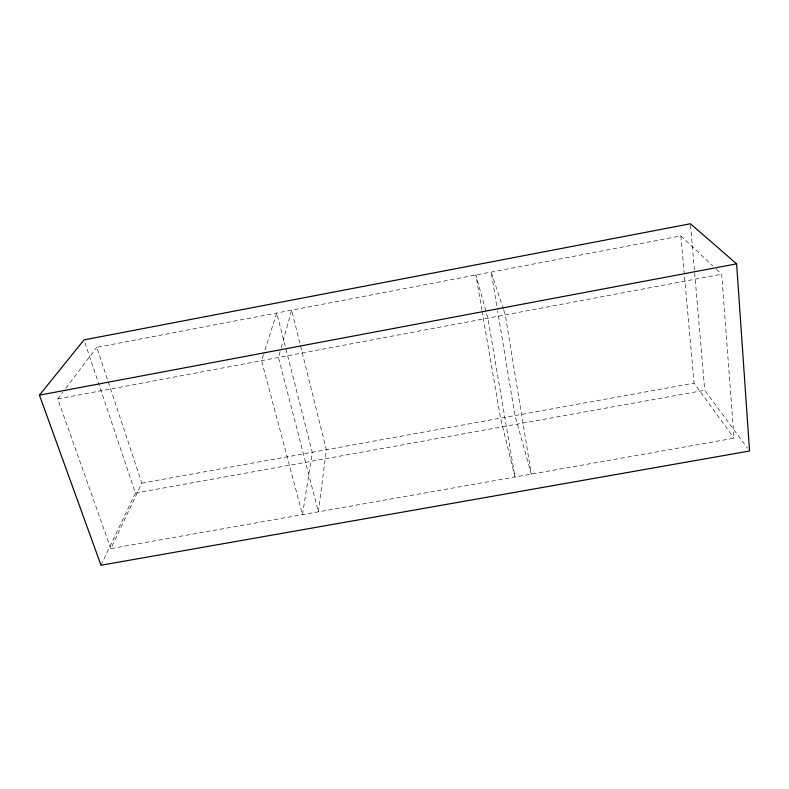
<?xml version="1.0" encoding="UTF-8"?>
<svg xmlns="http://www.w3.org/2000/svg" width="789" height="789" viewBox="0 0 789 789"><rect width="100%" height="100%" fill="white"/><g stroke="black" fill="none" stroke-linecap="round" stroke-linejoin="round"><path stroke-width="0.59" stroke-dasharray="3.94 2.96" d="M280.115 351.569L278.468 357.476L318.411 511.834L326.35 449.73L291.654 310.156L280.44 350.385M263.408 354.843L261.553 360.652L302.522 514.655L312.247 452.284L276.752 313.006L263.782 353.679M716.363 269.217L721.688 274.217L734.036 438.211L110.845 548.602L141.833 483.154L96.8 347.338L680.838 235.891L712.812 265.883M101.012 565.24L135.422 493.056L83.989 339.891M110.845 548.602L57.725 398.948L62.883 392.133M65.832 388.237L96.8 347.338M57.725 398.948L721.688 274.217M141.833 483.154L694.093 383.109L734.036 438.211M135.422 493.056L704.745 390.259L747.38 448.063M503.382 309.091L491.162 272.087L497.425 309.781M503.767 310.245L505.295 314.87L531.303 474.12L515 415.556L497.632 310.994M481.931 310.195L475.866 275.006L487.868 318.145L514.97 477.02L500.542 418.18L482.138 311.408M680.838 235.891L694.093 383.109M690.543 224.993L704.745 390.259"/><path stroke-width="1.18" d="M39.45 395.161L83.989 339.891L690.444 223.76L736.62 263.851L749.55 451.002L101.012 565.24L39.45 395.161L736.62 263.851"/></g></svg>
